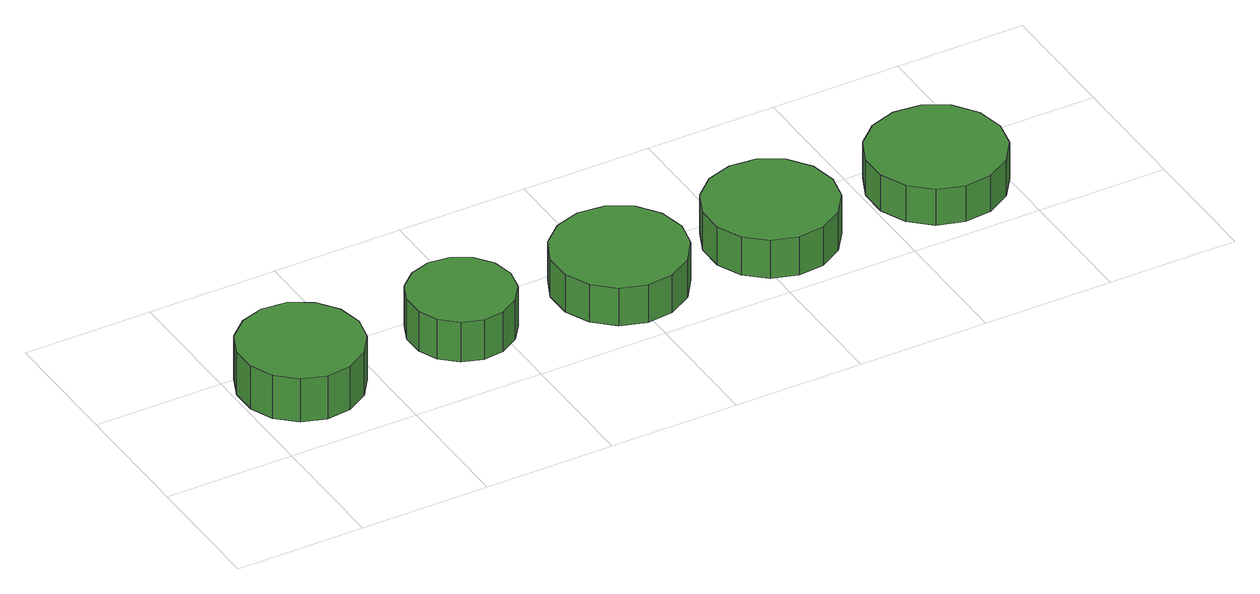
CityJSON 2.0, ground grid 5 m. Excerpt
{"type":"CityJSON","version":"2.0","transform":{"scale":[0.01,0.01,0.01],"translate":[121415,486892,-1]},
"CityObjects":{
"tree1":{"type":"SolitaryVegetationObject","attributes":{"function":"something"},"geometry":[{"type":"MultiSurface","lod":"1","boundaries":[[[0,1,2,3,4,5,6,7,8,9,10,11,12,13,14]],[[15,16,17,18,19,20,21,22,23,24,25,26,27,28,29]],[[0,29,28,1]],[[1,28,27,2]],[[2,27,26,3]],[[3,26,25,4]],[[4,25,24,5]],[[5,24,23,6]],[[6,23,22,7]],[[7,22,21,8]],[[8,21,20,9]],[[9,20,19,10]],[[10,19,18,11]],[[11,18,17,12]],[[12,17,16,13]],[[13,16,15,14]],[[14,15,29,0]]]}]},
"tree2":{"type":"SolitaryVegetationObject","attributes":{"function":"something"},"geometry":[{"type":"MultiSurface","lod":"1","boundaries":[[[30,31,32,33,34,35,36,37,38,39,40,41,42,43,44]],[[45,46,47,48,49,50,51,52,53,54,55,56,57,58,59]],[[30,59,58,31]],[[31,58,57,32]],[[32,57,56,33]],[[33,56,55,34]],[[34,55,54,35]],[[35,54,53,36]],[[36,53,52,37]],[[37,52,51,38]],[[38,51,50,39]],[[39,50,49,40]],[[40,49,48,41]],[[41,48,47,42]],[[42,47,46,43]],[[43,46,45,44]],[[44,45,59,30]]]}]},
"tree3":{"type":"SolitaryVegetationObject","attributes":{"function":"something"},"geometry":[{"type":"MultiSurface","lod":"1","boundaries":[[[60,61,62,63,64,65,66,67,68,69,70,71,72,73,74]],[[75,76,77,78,79,80,81,82,83,84,85,86,87,88,89]],[[60,89,88,61]],[[61,88,87,62]],[[62,87,86,63]],[[63,86,85,64]],[[64,85,84,65]],[[65,84,83,66]],[[66,83,82,67]],[[67,82,81,68]],[[68,81,80,69]],[[69,80,79,70]],[[70,79,78,71]],[[71,78,77,72]],[[72,77,76,73]],[[73,76,75,74]],[[74,75,89,60]]]}]},
"tree4":{"type":"SolitaryVegetationObject","attributes":{"function":"something"},"geometry":[{"type":"MultiSurface","lod":"1","boundaries":[[[90,91,92,93,94,95,96,97,98,99,100,101,102,103,104]],[[105,106,107,108,109,110,111,112,113,114,115,116,117,118,119]],[[90,119,118,91]],[[91,118,117,92]],[[92,117,116,93]],[[93,116,115,94]],[[94,115,114,95]],[[95,114,113,96]],[[96,113,112,97]],[[97,112,111,98]],[[98,111,110,99]],[[99,110,109,100]],[[100,109,108,101]],[[101,108,107,102]],[[102,107,106,103]],[[103,106,105,104]],[[104,105,119,90]]]}]},
"tree5":{"type":"SolitaryVegetationObject","attributes":{"function":"something"},"geometry":[{"type":"MultiSurface","lod":"1","boundaries":[[[120,121,122,123,124,125,126,127,128,129,130,131,132,133,134]],[[135,136,137,138,139,140,141,142,143,144,145,146,147,148,149]],[[120,149,148,121]],[[121,148,147,122]],[[122,147,146,123]],[[123,146,145,124]],[[124,145,144,125]],[[125,144,143,126]],[[126,143,142,127]],[[127,142,141,128]],[[128,141,140,129]],[[129,140,139,130]],[[130,139,138,131]],[[131,138,137,132]],[[132,137,136,133]],[[133,136,135,134]],[[134,135,149,120]]]}]}
},
"vertices":[
[477,363,268],[457,458,268],[400,537,268],[316,586,268],[219,596,268],[127,566,268],[54,501,268],[15,412,268],[15,314,268],[54,226,268],[127,161,268],[219,131,268],[316,141,268],[400,189,268],[457,268,268],[457,268,84],[400,189,84],[316,141,84],[219,131,84],[127,161,84],[54,226,84],[15,314,84],[15,412,84],[54,501,84],[127,566,84],[219,596,84],[316,586,84],[400,537,84],[457,458,84],[477,363,84],
[1090,370,254],[1073,451,254],[1024,518,254],[952,559,254],[870,568,254],[791,542,254],[729,487,254],[696,411,254],[696,328,254],[729,253,254],[791,197,254],[870,172,254],[952,180,254],[1024,222,254],[1073,289,254],[1073,289,85],[1024,222,85],[952,180,85],[870,172,85],[791,197,85],[729,253,85],[696,328,85],[696,411,85],[729,487,85],[791,542,85],[870,568,85],[952,559,85],[1024,518,85],[1073,451,85],[1090,370,85],
[1755,332,246],[1733,435,246],[1672,519,246],[1581,571,246],[1477,582,246],[1378,550,246],[1300,480,246],[1257,385,246],[1257,280,246],[1300,185,246],[1378,115,246],[1477,82,246],[1581,93,246],[1672,145,246],[1733,230,246],[1733,230,86],[1672,145,86],[1581,93,86],[1477,82,86],[1378,115,86],[1300,185,86],[1257,280,86],[1257,385,86],[1300,480,86],[1378,550,86],[1477,582,86],[1581,571,86],[1672,519,86],[1733,435,86],[1755,332,86],
[2351,317,248],[2330,418,248],[2269,502,248],[2179,554,248],[2077,564,248],[1978,532,248],[1901,463,248],[1859,369,248],[1859,265,248],[1901,171,248],[1978,102,248],[2077,70,248],[2179,81,248],[2269,132,248],[2330,216,248],[2330,216,85],[2269,132,85],[2179,81,85],[2077,70,85],[1978,102,85],[1901,171,85],[1859,265,85],[1859,369,85],[1901,463,85],[1978,532,85],[2077,564,85],[2179,554,85],[2269,502,85],[2330,418,85],[2351,317,85],
[3027,324,235],[3005,428,235],[2942,515,235],[2850,568,235],[2743,580,235],[2641,546,235],[2562,475,235],[2518,377,235],[2518,270,235],[2562,172,235],[2641,101,235],[2743,68,235],[2850,79,235],[2942,132,235],[3005,219,235],[3005,219,82],[2942,132,82],[2850,79,82],[2743,68,82],[2641,101,82],[2562,172,82],[2518,270,82],[2518,377,82],[2562,475,82],[2641,546,82],[2743,580,82],[2850,568,82],[2942,515,82],[3005,428,82],[3027,324,82]
]}
